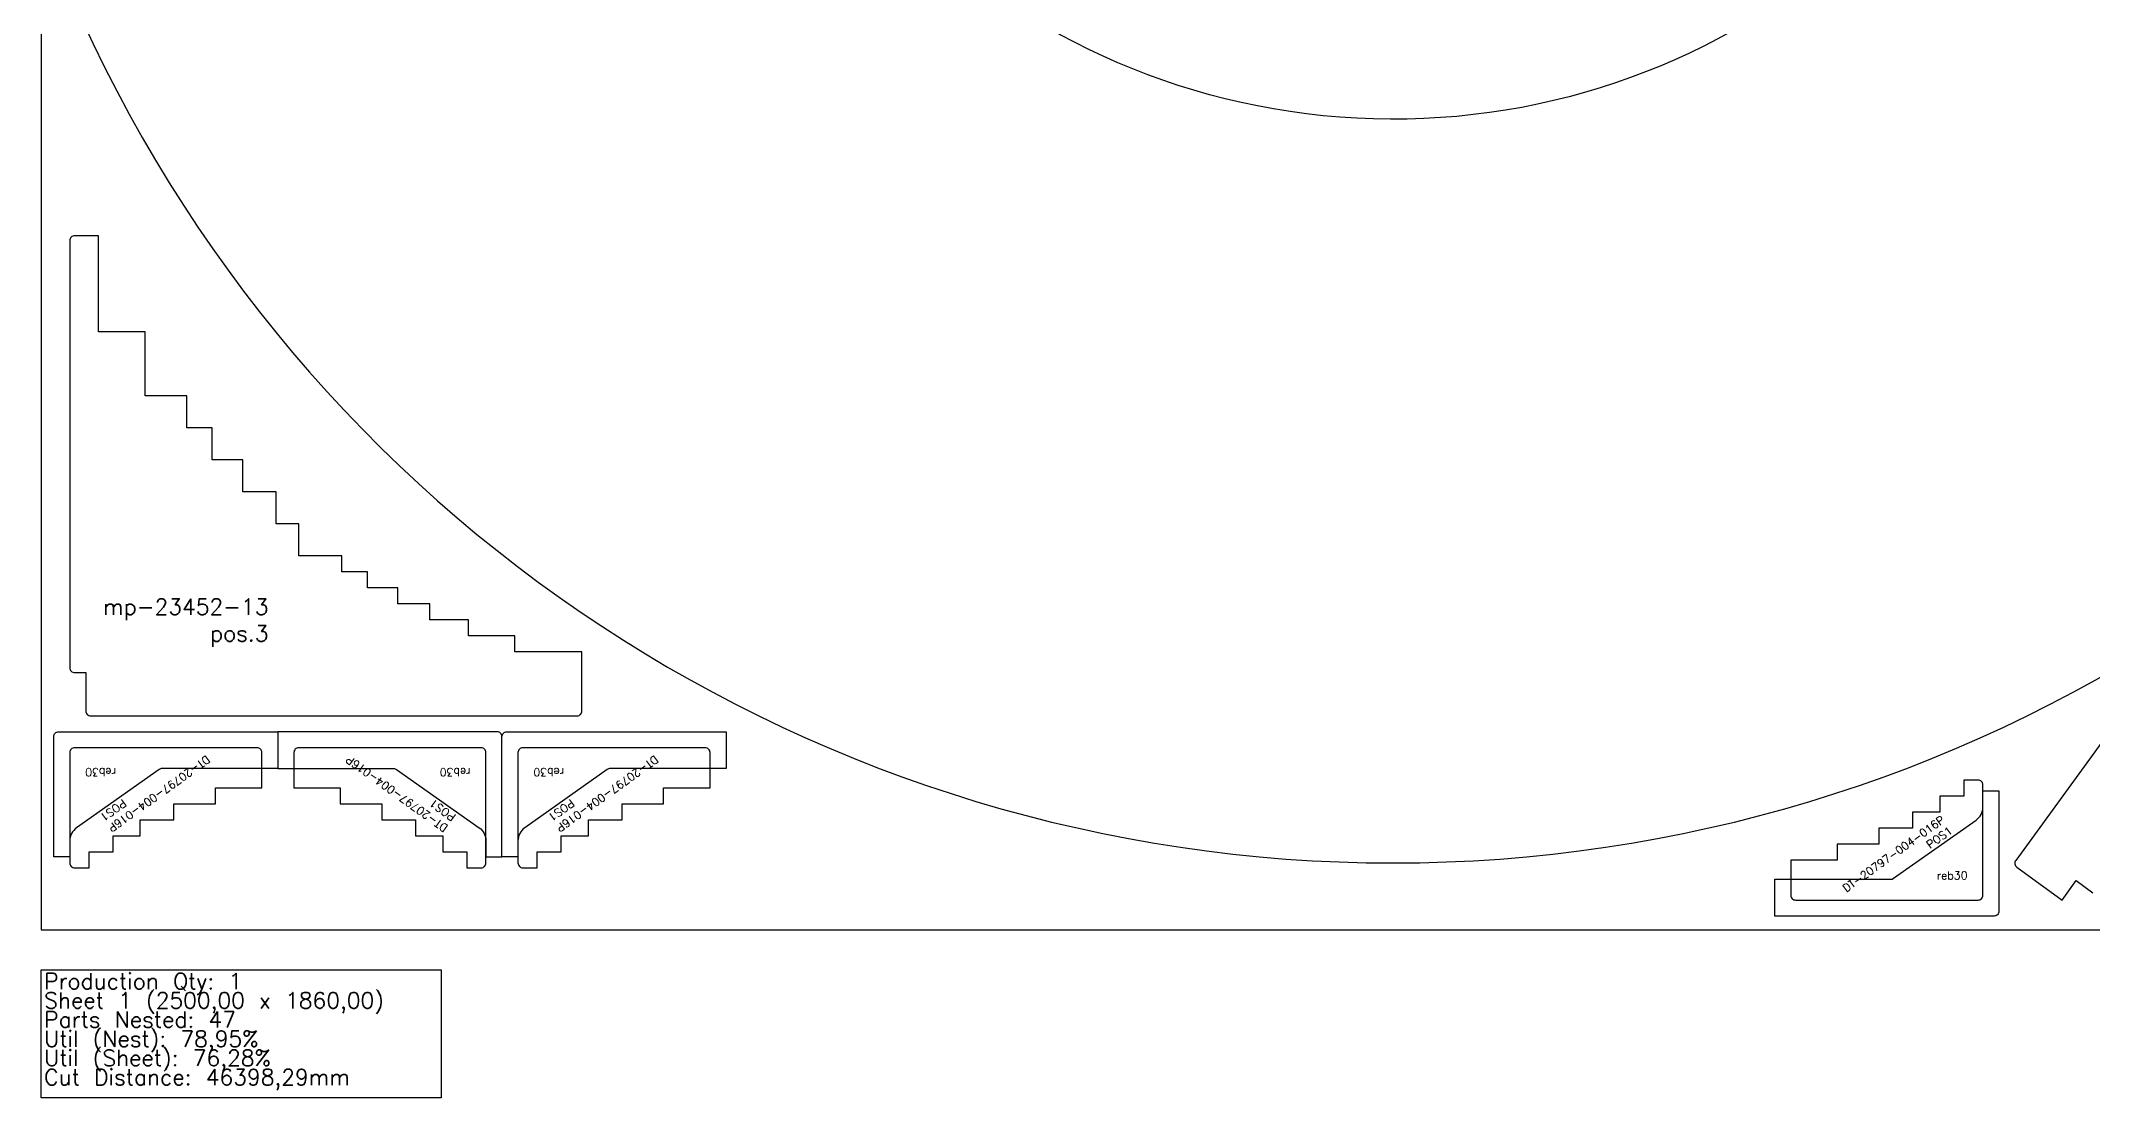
# Model space of a CAD drawing. Header units: millimetres. Extents: x 0 to 2500, y -105 to 1860.
# Drawn here: x 0 to 1282, y -105 to 556 of the extents above; entities that cross this region are included whole.
import ezdxf

# ---------------------------------------------------------------- set-up
doc = ezdxf.new("R2010")
doc.units = ezdxf.units.MM
for name, color, linetype in [('13136428', 7, 'Continuous'), ('DT-20797-004-016P', 7, 'Continuous'), ('DT-20797-004-019P', 7, 'Continuous'), ('mp-23452-13', 7, 'Continuous'), ('Rebaixo', 6, 'Continuous'), ('sheet', 24, 'Continuous'), ('Stats', 7, 'Continuous'), ('Texto', 7, 'Continuous')]:
    doc.layers.add(name, color=color, linetype=linetype)
doc.styles.get("Standard").update_dxf_attribs({"font": 'txt.shx'})

msp = doc.modelspace()

# ---------------------------------------------------------------- linework, layer by layer
at = {"layer": '13136428', "color": 1}
msp.add_lwpolyline([(1275.6, 881.8, -0.917281), (410, 927, 0.404262), (405, 931.8), (74.8, 931.8, 0.414214), (69.8, 926.8), (69.8, 591.9), (23.1, 591.9, 0.539356), (18.5, 585, 0.657354), (1670.9, 585, 0.539356), (1666.3, 591.9), (1619.7, 591.9), (1619.7, 926.8, 0.414214), (1614.7, 931.8), (1284.5, 931.8, 0.404262), (1279.5, 927, -0.026075)], format="xyb", close=True, dxfattribs=at)
at = {"layer": 'DT-20797-004-016P', "color": 3}
for points in [[(21, 113.9, 0.414214), (18, 110.9), (18, 41.9, 0.414214), (21, 38.9), (30, 38.9), (30, 48.9), (45, 48.9), (45, 58.9), (62, 58.9), (62, 68.9), (83, 68.9), (83, 78.9), (109, 78.9), (109, 88.9), (138, 88.9), (138, 110.9, 0.414214), (135, 113.9)], [(301, 113.9, 0.414214), (298, 110.9), (298, 41.9, 0.414214), (301, 38.9), (310, 38.9), (310, 48.9), (325, 48.9), (325, 58.9), (342, 58.9), (342, 68.9), (363, 68.9), (363, 78.9), (389, 78.9), (389, 88.9), (418, 88.9), (418, 110.9, 0.414214), (415, 113.9)], [(1210.3, 18.7, 0.414214), (1213.3, 21.7), (1213.3, 90.7, 0.414214), (1210.3, 93.7), (1201.3, 93.7), (1201.3, 83.7), (1186.3, 83.7), (1186.3, 73.7), (1169.3, 73.7), (1169.3, 63.7), (1148.3, 63.7), (1148.3, 53.7), (1122.3, 53.7), (1122.3, 43.7), (1093.3, 43.7), (1093.3, 21.7, 0.414214), (1096.3, 18.7)]]:
    msp.add_lwpolyline(points, format="xyb", close=True, dxfattribs=at)
at = {"layer": 'DT-20797-004-016P', "color": 2}
msp.add_lwpolyline([(275, 113.9), (161, 113.9, 0.414214), (158, 110.9), (158, 88.9), (187, 88.9), (187, 78.9), (213, 78.9), (213, 68.9), (234, 68.9), (234, 58.9), (251, 58.9), (251, 48.9), (266, 48.9), (266, 38.9), (275, 38.9, 0.414214), (278, 41.9), (278, 110.9, 0.414214)], format="xyb", close=True, dxfattribs=at)
at = {"layer": 'DT-20797-004-019P', "color": 1}
msp.add_lwpolyline([(1301, 135.7), (1233.8, 43.5, 0.414214), (1234.5, 39.3), (1262.8, 18.7), (1271.6, 30.9), (1282.1, 23.2)], format="xyb", dxfattribs=at)
at = {"layer": 'mp-23452-13', "color": 1}
msp.add_lwpolyline([(335, 133.9, 0.414214), (338, 136.9), (338, 173.9), (296, 173.9), (296, 183.9), (267, 183.9), (267, 193.9), (243, 193.9), (243, 203.9), (223, 203.9), (223, 213.9), (204, 213.9), (204, 223.9), (188, 223.9), (188, 233.9), (161, 233.9), (161, 253.9), (147, 253.9), (147, 273.9), (126, 273.9), (126, 293.9), (107, 293.9), (107, 313.9), (91, 313.9), (91, 333.9), (65, 333.9), (65, 373.9), (36, 373.9), (36, 433.9), (21, 433.9, 0.414214), (18, 430.9), (18, 163.9, 0.414214), (21, 160.9), (28, 160.9), (28, 136.9, 0.414214), (31, 133.9)], format="xyb", close=True, dxfattribs=at)
at = {"layer": 'Rebaixo', "color": 3}
for points in [[(148, 123.9), (148, 100.9), (75.6, 100.9, 0.155021), (73.8, 100.4), (22.2, 63.9, 0.243554), (18, 55.7), (18, 45.7), (8, 45.7), (8, 120.9, -0.414214), (11, 123.9)], [(428, 123.9), (428, 100.9), (355.6, 100.9, 0.155021), (353.8, 100.4), (302.2, 63.9, 0.243554), (298, 55.7), (298, 45.7), (288, 45.7), (288, 120.9, -0.414214), (291, 123.9)], [(1083.3, 8.7), (1083.3, 31.7), (1155.7, 31.7, 0.155021), (1157.4, 32.3), (1209, 68.7, 0.243554), (1213.3, 76.9), (1213.3, 86.9), (1223.3, 86.9), (1223.3, 11.7, -0.414214), (1220.3, 8.7)]]:
    msp.add_lwpolyline(points, format="xyb", close=True, dxfattribs=at)
at = {"layer": 'Rebaixo', "color": 2}
msp.add_lwpolyline([(148, 123.9), (148, 100.9), (220.4, 100.9, -0.155021), (222.2, 100.4), (273.8, 63.9, -0.243554), (278, 55.7), (278, 45.7), (288, 45.7), (288, 120.9, 0.414214), (285, 123.9)], format="xyb", close=True, dxfattribs=at)
at = {"layer": 'sheet', "color": 7}
msp.add_lwpolyline([(0, 0), (2500, 0), (2500, 1860), (0, 1860)], close=True, dxfattribs=at)
at = {"layer": 'Stats', "color": 151}
msp.add_lwpolyline([(0, -25), (250, -25), (250, -105), (0, -105), (0, -25)], close=True, dxfattribs=at)

# ---------------------------------------------------------------- texts
at = {"layer": 'Rebaixo', "color": 3, "char_height": 5, "attachment_point": 3, "rotation": 180}
for insert in [(27.6, 96.1), (307.6, 96.1)]:
    msp.add_mtext_dynamic_manual_height_columns('reb30', width=57.571, gutter_width=12.5, heights=[0], dxfattribs=dict(at, insert=insert))
at = {"layer": 'Rebaixo', "color": 2, "insert": (268.4, 96.1), "char_height": 5, "attachment_point": 1, "rotation": 180}
msp.add_mtext_dynamic_manual_height_columns('reb30', width=57.571, gutter_width=12.5, heights=[0], dxfattribs=at)
at = {"layer": 'Rebaixo', "color": 3, "insert": (1203.7, 36.6), "char_height": 5, "attachment_point": 3}
msp.add_mtext_dynamic_manual_height_columns('reb30', width=57.571, gutter_width=12.5, heights=[0], dxfattribs=at)
at = {"layer": 'Stats', "color": 60}
for s, p in [('Sheet 1 (2500,00 x 1860,00)', (2, -49)), ('Production Qty: 1', (2, -37)), ('Parts Nested: 47', (2, -61)), ('Util (Nest): 78,95%', (2, -73)), ('Util (Sheet): 76,28%', (2, -85)), ('Cut Distance: 46398,29mm', (2, -97))]:
    msp.add_text(s, height=10, dxfattribs=at).set_placement(p)
at = {"layer": 'Texto', "color": 1, "insert": (142.1, 207.1), "char_height": 10, "width": 60.76, "attachment_point": 3}
msp.add_mtext('mp-23452-13 pos.3', dxfattribs=at)
at = {"layer": 'Texto', "color": 3, "char_height": 5, "attachment_point": 3}
for insert, rotation in [((44.2, 60.9), 215.6427), ((324.2, 60.9), 215.6427), ((1187, 71.8), 35.6427)]:
    msp.add_mtext_dynamic_manual_height_columns('DT-20797-004-016P\\PPOS1', width=57.571, gutter_width=12.5, heights=[0], dxfattribs=dict(at, insert=insert, rotation=rotation))
at = {"layer": 'Texto', "color": 2, "insert": (251.8, 60.9), "char_height": 5, "attachment_point": 1, "rotation": 144.3573}
msp.add_mtext_dynamic_manual_height_columns('DT-20797-004-016P\\PPOS1', width=57.571, gutter_width=12.5, heights=[0], dxfattribs=at)

doc.saveas('drawing.dxf')
